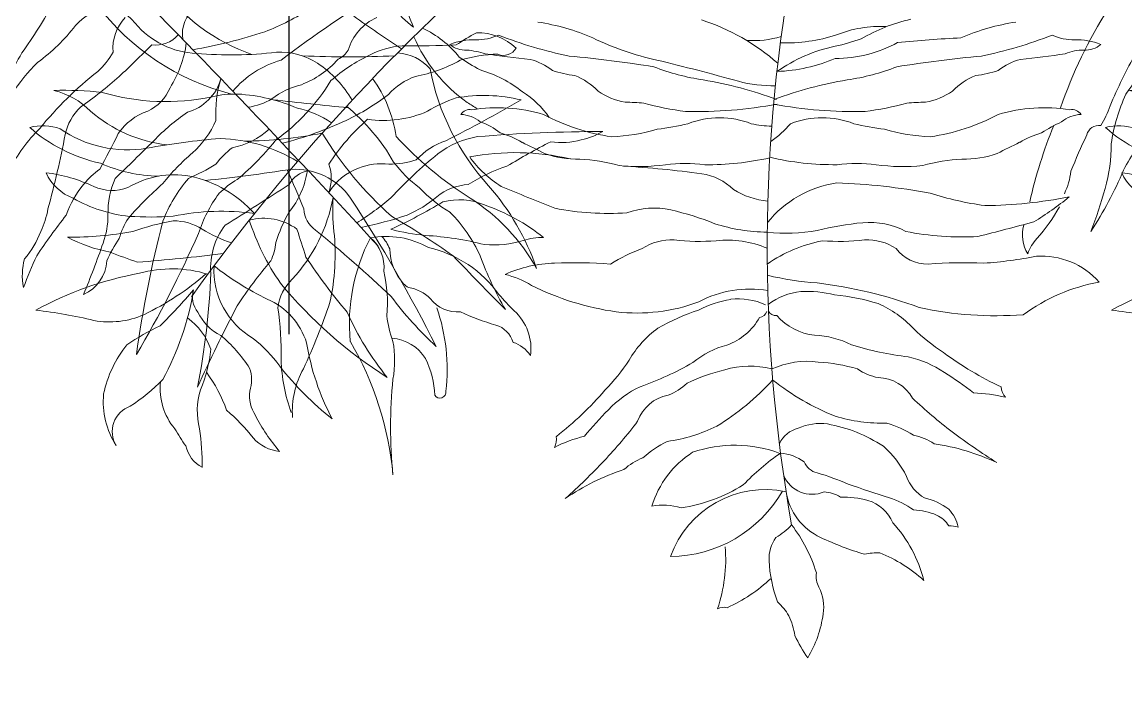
# Model space of a CAD drawing. Header units: millimetres. Extents: x -9564 to 494436, y -140371 to 4257.
# Drawn here: x 81.497 to 82.087, y 125.391 to 125.748 of the extents above; entities that cross this region are included whole.
import ezdxf
from ezdxf.enums import TextEntityAlignment as Align

# ---------------------------------------------------------------- set-up
doc = ezdxf.new("R2010")
doc.units = ezdxf.units.MM
doc.header["$MEASUREMENT"] = 0
doc.linetypes.add('DASHDOTX2', pattern=[50.8, 25.4, -12.7, 0, -12.7])
doc.layers.add('1', color=5, linetype='Continuous')
doc.layers.add('HATCH', color=8, linetype='Continuous', lineweight=13)
doc.layers.add('XR-KOP A3_MOZART$0$A-TXTKOP', color=3, linetype='Continuous', lineweight=5)
doc.styles.add('HAND', font='ROMAND.SHX', dxfattribs={"width": 0.8, "height": 250})
doc.styles.add('XR-KOP A3_MOZART$0$ROMAND', font='romand.shx', dxfattribs={"height": 2, "bigfont": 'bigfont.shx'})

# ---------------------------------------------------------------- blocks, each defined once
blk = doc.blocks.new('pot2')
at = {"layer": '1', "linetype": 'DASHDOTX2', "ltscale": 0.02}
blk.add_lwpolyline([(167.87951, 148.83855), (167.50247, 148.83855), (167.50247, 171.64135), (167.87951, 171.64135)], dxfattribs=at)
blk = doc.blocks.new('TREE03')
at = {"layer": 'HATCH'}
for centre, radius, start, end in [((57.803, -103.594), 119.163, 130.28804, 144.34966), ((89.934, -31.185), 94.663, 169.30755, 190.06626), ((-373.264, -408.586), 558.567, 42.51122, 44.99961), ((-31.722, -9.007), 11.328, 216.08334, 250.90872), ((71.93, -71.463), 64.667, 120.74333, 127.36013), ((-44.634, -19.585), 2.832, 37.49318, 90.61518), ((-33.043, -7.946), 14.582, 217.15447, 255.72055), ((37.709, -31.281), 26.325, 147.18193, 161.42771), ((-6.237, -2.74), 28.926, 324.29285, 331.31225), ((22.974, -20.237), 3.379, 100.12486, 138.5916), ((28.837, -18.51), 2.026, 127.80436, 188.74961), ((26.703, -5.186), 14.101, 290.83392, 303.31114), ((43.704, -13.756), 5.341, 215.7551, 234.24745), ((46.664, -15.283), 6.698, 190.86315, 204.77611), ((57.887, 107.116), 152.074, 234.98886, 236.28998), ((-12.491, -29.75), 12.683, 48.54623, 72.33026), ((5.959, -27.319), 9.928, 102.44448, 120.78248), ((25.38, -19.371), 2.705, 136.72201, 184.39862), ((39.682, -20.361), 3.125, 114.44438, 163.18488), ((-38.539, -14.638), 5.019, 219.95129, 267.94799), ((-27.722, -23.53), 5.91, 38.11968, 65.43112), ((-20.283, -30.504), 12.853, 66.30935, 81.54553), ((1.989, -24.967), 6.915, 86.84703, 111.959), ((11.981, -30.504), 12.853, 98.45447, 113.69065), ((11.907, -11.477), 10.741, 305.83628, 322.59518), ((22.657, 8.818), 28.654, 279.59604, 288.43528), ((-17.054, -14.832), 9.534, 203.699, 234.35213), ((-22.188, -22.716), 3.873, 88.36353, 111.8845), ((-22.039, -15.692), 3.153, 269.30874, 294.22632), ((-11.265, 5.764), 26.113, 248.71273, 258.38075), ((-7.466, -2.747), 17.725, 244.41974, 257.48222), ((-5.573, -13.057), 5.839, 266.30682, 286.6953), ((-3.663, -9.001), 10.033, 268.38738, 287.79694), ((-4.206, -3.937), 15.699, 282.99378, 288.895), ((-0.658, -12.227), 7.728, 269.86389, 298.60886), ((9.468, -80.595), 61.917, 92.45387, 95.95629), ((2.775, 5.764), 26.113, 281.61925, 291.28727), ((13.55, -15.692), 3.153, 245.77368, 270.69126), ((13.698, -22.716), 3.873, 68.1155, 91.63647), ((25.21, -17.383), 1.785, 262.82153, 319.434), ((20.49, -18.165), 6.613, 327.68089, 352.4357), ((51.367, -31.524), 14.868, 118.23792, 123.69058), ((44.402, -21.774), 3.349, 46.73072, 91.19351), ((-36.668, 3.052), 22.798, 264.83922, 276.79316), ((-33.732, -23.613), 4.034, 56.66634, 93.39997), ((-26.94, -22.452), 2.838, 41.51319, 86.06264), ((-22.743, -18.124), 1.337, 228.36835, 274.76403), ((-23.209, -25.229), 5.802, 73.09225, 84.28935), ((-12.245, 43.718), 64.07, 261.67489, 264.07601), ((1.134, -28.166), 9.114, 101.45336, 125.43897), ((3.756, 43.718), 64.07, 275.92399, 278.32511), ((14.04, -21.827), 2.373, 87.51061, 115.10779), ((14.254, -18.124), 1.337, 265.23597, 311.63165), ((42.506, -33.993), 29.058, 150.35998, 157.31388), ((18.22, -16.99), 5.16, 313.53176, 329.889), ((-35.201, 41.034), 85.119, 313.1818, 315.00056), ((35.594, -18.847), 1.256, 293.02967, 330.94587), ((40.137, -23.762), 4.554, 92.92175, 118.49611), ((39.905, 65.987), 85.201, 270, 272.16189), ((45.816, -28.093), 8.397, 91.43212, 106.99028), ((45.953, -18.922), 0.851, 245.9247, 330.94587), ((-29.751, 42.403), 62.263, 267.55715, 272.60704), ((-35.135, -25.671), 6.525, 29.60332, 56.30146), ((-15.963, -9.646), 12.463, 235.22123, 241.88797), ((-19.691, -23.341), 3.433, 50.90829, 75.96465), ((-23.329, -93.665), 74.163, 80.80394, 84.73582), ((-49.252, -176.22), 160.714, 74.55166, 76.34339), ((-4.502, -10.979), 9.758, 272.15347, 293.08376), ((14.839, -93.665), 74.163, 95.26418, 99.19606), ((11.201, -23.341), 3.433, 104.03535, 129.09171), ((26.898, -28.887), 12.307, 135.00056, 146.42763), ((34.227, -25.625), 5.771, 105.46072, 139.8391), ((31.961, -16.394), 5.479, 290.74208, 318.81463), ((42.314, -28.88), 10.104, 115.49596, 131.18648), ((38.945, -12.071), 9.132, 281.04003, 298.9269), ((-10.731, -17.884), 14.337, 190.80019, 222.36958), ((-23.831, -27.59), 7.232, 51.2354, 73.98532), ((-14.964, -12.35), 8.712, 252.89834, 261.96792), ((-17.626, -24.619), 3.918, 43.98605, 68.37182), ((-6.682, -8.259), 13.104, 248.53792, 261.87043), ((-1.808, -8.259), 13.104, 278.12957, 291.46208), ((9.136, -24.619), 3.918, 111.62818, 136.01395), ((6.475, -12.35), 8.712, 278.03208, 287.10166), ((35.239, -37.893), 21.815, 128.11691, 140.87015), ((5.278, -0.896), 26.856, 305.15719, 311.42422), ((41.913, -24.603), 3.772, 108.8535, 138.4466), ((-34.593, -25.728), 7.837, 8.22237, 35.76855), ((-12.543, -45.068), 24.171, 69.73074, 80.45437), ((-4.372, -13.581), 8.005, 255.00605, 270.93858), ((4.054, -45.068), 24.171, 99.54563, 110.26926), ((23.567, -20.634), 2.729, 295.5604, 336.98678), ((26.347, -20.397), 2.862, 285.45232, 344.49045), ((35.969, -23.243), 7.172, 163.13994, 183.18346), ((34.933, -25.9), 4.501, 103.24077, 128.29876), ((25.043, -14.755), 12.46, 306.08252, 328.44344), ((-46.648, -42.539), 20.686, 83.64345, 91.59716), ((-48.337, -26.387), 4.661, 45.08084, 76.19529), ((-40.552, -8.949), 13.576, 253.71912, 281.70588), ((-36.437, -27.65), 5.576, 88.1828, 104.12378), ((-36.856, -32.415), 10.356, 66.45797, 86.70417), ((-22.394, -26.808), 5.757, 35.52911, 57.52635), ((-12.409, -18.381), 4.257, 235.71489, 259.32892), ((3.919, -18.381), 4.257, 280.67108, 304.28511), ((25.958, -26.443), 10.285, 154.90562, 172.13581), ((30.831, -11.419), 13.503, 295.15409, 307.71044), ((45.807, -30.319), 8.451, 108.54616, 121.26423), ((44.777, -31.423), 9.266, 76.11507, 100.30504), ((5.781, 332.589), 357.246, 263.58201, 264.30207), ((-33.907, -28.532), 5.735, 55.8502, 78.04964), ((-37.336, -32.027), 11.914, 29.6974, 50.71925), ((-22.436, -23.678), 0.679, 80.53829, 144.69874), ((-30.112, -35.57), 15.001, 57.19639, 59.99621), ((-20.814, -32.791), 9.899, 73.79199, 98.77792), ((-13.197, -33.693), 11.129, 84.27557, 90), ((-6.985, -3.601), 19.691, 254.98259, 262.39901), ((-9.041, 4.039), 27.163, 268.84274, 280.38689), ((0.551, 4.039), 27.163, 259.61311, 271.15726), ((-1.505, -3.601), 19.691, 277.60099, 285.01741), ((4.707, -33.693), 11.129, 90, 95.72443), ((11.8, -32.791), 9.899, 81.22208, 106.20801), ((13.422, -23.678), 0.679, 35.30126, 99.46171), ((10.032, -20.803), 6.002, 328.36159, 340.70877), ((22.946, -25.149), 3.182, 133.83142, 168.06032), ((30.017, -18.571), 4.352, 279.49919, 299.2493), ((-2.092, 63.028), 98.554, 296.9105, 299.87647), ((-39.533, -16.774), 8.381, 228.87193, 263.42357), ((-23.076, -25.263), 1.979, 50.783, 87.51061), ((-12.274, -12.542), 12.198, 241.7335, 261.87043), ((-7.561, -28.733), 5.244, 68.90894, 111.09106), ((-1.453, -28.733), 5.244, 68.90894, 111.09106), ((3.26, -12.542), 12.198, 278.12957, 298.2665), ((14.062, -25.263), 1.979, 92.48939, 129.217), ((25.904, -26.449), 3.549, 109.06512, 145.30537), ((34.868, -34.328), 13.602, 124.77835, 135.85095), ((23.626, -21.388), 5.651, 312.08583, 336.50184), ((26.977, -2.979), 22.781, 284.74266, 294.9052), ((46.554, -33.432), 13.15, 131.48177, 146.88917), ((38.785, -17.092), 6.557, 261.7404, 293.70355), ((-47.902, -27.335), 3.365, 71.78734, 103.1425), ((-43.228, -18.086), 8.078, 227.67353, 244.38247), ((-42.859, -18.445), 6.953, 234.96939, 279.68063), ((-23.016, -27.285), 3.75, 50.59849, 71.48382), ((-14.45, -13.3), 11.326, 272.28481, 286.25918), ((-12.917, -9.964), 14.303, 276.57301, 284.03535), ((-4.446, -18.592), 5.39, 256.83603, 269.91015), ((-7.597, -20.265), 5.559, 303.61416, 319.9751), ((3.903, -9.964), 14.303, 255.96465, 263.42699), ((5.437, -13.3), 11.326, 253.74082, 267.71519), ((37.505, -34.378), 27.23, 157.49655, 167.51712), ((16.383, -31.588), 8.632, 114.44252, 123.47516), ((15.042, -24.703), 0.758, 82.40585, 164.97077), ((25.132, -31.022), 9.695, 134.66479, 152.94986), ((28.853, -20.702), 4.67, 281.43192, 312.03165), ((51.745, -113.566), 89.258, 89.93118, 94.72454), ((49.855, -20.98), 3.882, 280.74541, 300.96425), ((-33.249, -72.176), 47.63, 94.89595, 100.20712), ((-37.614, -34.112), 9.397, 58.5752, 88.17146), ((-36.03, -0.768), 24.112, 270.3988, 281.46666), ((-13.028, -13.413), 21.266, 211.10367, 228.50188), ((-10.951, -9.954), 21.612, 222.6891, 237.96291), ((-22.331, -30.131), 5.988, 59.89432, 73.55155), ((-39.307, -66.578), 46.175, 62.51246, 64.36048), ((30.293, -66.578), 46.175, 115.63952, 117.48754), ((13.317, -30.131), 5.988, 106.44845, 120.10568), ((64.533, -47.688), 55.316, 155.22341, 157.66928), ((-40.238, -12.835), 61.191, 344.76252, 349.01956), ((-10.622, -8.487), 37.198, 330.94587, 334.62282), ((-60.187, 60.439), 120.624, 313.47276, 315.00056), ((19.6, -14.528), 16.413, 309.686, 321.70133), ((43.767, -28.729), 4.073, 107.92825, 137.89103), ((45.301, -29.922), 5.388, 99.69945, 127.4059), ((67.569, -61.679), 41.297, 117.09601, 121.24017), ((49.408, -20.949), 4.018, 260.70047, 286.92782), ((-42.657, -17.717), 8.665, 242.03631, 258.08827), ((-19.723, -40.049), 14.485, 76.98817, 100.86577), ((-16.039, -20.074), 5.877, 250.56116, 271.49476), ((7.025, -20.074), 5.877, 268.50524, 289.43884), ((5.804, -25.036), 9.966, 344.46997, 0), ((35.592, -35.247), 12.662, 130.23691, 141.70625), ((32.932, -29.402), 5.191, 127.4059, 142.59522), ((59.04, -46.637), 27.022, 129.01829, 137.12165), ((-40.838, -18.134), 8.832, 245.89012, 269.00897), ((-21.121, -21.737), 7.325, 216.79603, 233.86563), ((-17.17, -22.025), 6.507, 215.70925, 238.50037), ((-16.382, -36.111), 10.174, 73.86911, 87.20748), ((-12.398, -14.769), 11.626, 264.28978, 278.00159), ((-9.614, -35.024), 8.82, 82.40585, 97.59415), ((-8.234, -9.783), 16.5, 269.25599, 282.79592), ((-0.779, -9.783), 16.5, 256.69061, 270.74401), ((0.6, -35.024), 8.82, 82.40585, 97.59415), ((3.384, -14.769), 11.626, 261.99841, 275.71022), ((7.368, -36.111), 10.174, 92.79252, 106.13089), ((23.198, -17.434), 10.448, 292.34437, 302.4717), ((33.234, -27.085), 2.452, 339.39861, 19.94018), ((38.675, -29.875), 3.653, 83.04691, 112.14267), ((39.168, -21.168), 5.081, 269.4267, 288.08559), ((-48.853, -36.14), 9.449, 64.91671, 82.92027), ((-45.099, -25.62), 2.831, 203.8079, 249.87228), ((-40.075, -32.209), 5.324, 79.69397, 120.96048), ((-48.339, 69.968), 97.721, 275.95141, 278.96385), ((-78.741, -47.182), 49.863, 21.48529, 24.38697), ((-32.861, -30.613), 4.061, 35.28442, 93.55811), ((-16.998, -87.094), 60.846, 82.09231, 86.51485), ((-9.1, -30.149), 3.356, 45.36711, 81.90233), ((9.125, -26.172), 4.27, 334.53293, 353.28878), ((-4.534, -17.733), 22.829, 326.74615, 337.10981), ((24.923, -30.755), 5.181, 125.77781, 140.52809), ((34.56, -28.182), 1.562, 99.25539, 152.52663), ((29.115, -25.832), 5.21, 321.17072, 350.97989), ((38.484, -29.734), 3.453, 110.09559, 148.84399), ((49.502, -36.421), 10.595, 108.43528, 122.25793), ((-43.756, -25.155), 2.661, 245.79844, 290.73884), ((-40.568, -33.914), 7.092, 41.76173, 78.24109), ((-32.286, -37.19), 14.601, 18.8925, 41.34109), ((151.742, 388.406), 450.256, 247.49919, 247.93698), ((0.397, -33.866), 6.577, 98.56802, 141.04826), ((-1.953, -65.038), 37.701, 79.40377, 87.91775), ((25.813, -31.433), 6.298, 140.90614, 160.01725), ((27.643, -29.172), 5.264, 156.80181, 181.19152), ((42.665, -46.473), 25.556, 131.73007, 138.27105), ((33.756, -32.742), 8.673, 139.39926, 159.07629), ((32.932, -31.949), 5.575, 120.75049, 135.00056), ((-53.538, 104.886), 158.224, 301.5934, 303.23222), ((44.048, -30.772), 3.316, 93.4683, 128.85497), ((-41.823, -20.84), 8.566, 240.26204, 263.9323), ((-104.291, -77.22), 89.349, 26.67586, 33.22217), ((-19.436, -22.024), 8.23, 223.15298, 239.56308), ((-28.658, -38.103), 11.643, 28.97132, 57.57787), ((-4.289, -23.835), 4.629, 237.99324, 265.03409), ((10.847, -9.577), 19.316, 252.3156, 262.22966), ((7.948, -1.041), 27.677, 270.5967, 281.05385), ((1.633, -13.997), 18.355, 301.25066, 309.28424), ((-14.31, -19.214), 30.905, 339.07587, 344.0549), ((35.407, -32.792), 8.004, 143.29365, 162.4079), ((26.144, -26.443), 9.815, 317.28411, 349.49128), ((47.896, -28.96), 12.123, 176.56397, 186.11539), ((28.624, -15.916), 16.272, 301.79554, 310.71644), ((37.452, -22.878), 6.972, 293.29081, 310.36509), ((-30.634, -28.791), 1.713, 184.29932, 234.36868), ((-14.199, -12.296), 16.886, 259.12091, 273.79334), ((-11.493, -33.507), 4.642, 77.34642, 110.01389), ((3.627, -23.787), 10.344, 318.24025, 331.03588), ((13.415, -27.938), 5.476, 335.00505, 349.69535), ((26.913, -3.11), 29.698, 294.52006, 301.2754), ((43.302, -32.31), 3.939, 67.36523, 104.26478), ((40.683, -40.326), 12.363, 51.7629, 70.46299), ((-41.505, -10.271), 19.127, 266.32971, 274.17088), ((-37.234, -43.546), 14.488, 82.23996, 101.46301), ((-34.748, -32.922), 3.448, 54.41789, 104.05676), ((-21.869, -25.137), 14.417, 197.93675, 214.69348), ((-52.223, -72.476), 49.909, 54.78677, 59.80093), ((-30.21, -35.541), 9.211, 24.55314, 44.19833), ((-14.312, -45.959), 17.409, 68.20189, 77.27102), ((49.856, -52.854), 38.124, 141.80639, 146.31045), ((17.45, -29.281), 4.93, 340.27083, 0), ((27.506, -31.953), 4.638, 147.52931, 164.01603), ((40.489, -33.349), 8.46, 149.84237, 163.30106), ((32.19, -5.225), 25.357, 281.99015, 288.43528), ((-37.685, -43.92), 14.494, 99.6314, 109.48218), ((-40.056, -32.754), 3.124, 57.75798, 90.99966), ((-34.57, -24.279), 6.972, 236.78508, 252.68254), ((1347.177, 408.427), 1447.928, 197.630499, 197.699635), ((-79.191, -88.82), 75.499, 46.4081, 50.95541), ((-4.713, -20.197), 10.096, 251.91423, 269.93548), ((-3.582, -20.272), 10.096, 263.50025, 280.45803), ((2.512, -47.08), 17.409, 95.10123, 104.17036), ((1.371, -34.364), 4.642, 62.35836, 95.02583), ((-104.416, 405.482), 450.256, 284.43527, 284.87306), ((12.603, -30.461), 2.128, 164.35804, 211.90185), ((89.864, -46.517), 66.389, 165.2773, 172.27153), ((32.711, -32.439), 4.217, 142.7657, 184.06023), ((42.485, -17.755), 12.794, 255.29831, 264.68535), ((-46.185, -10.835), 19.763, 269.33665, 280.68995), ((-42.221, -22.685), 8.955, 242.07862, 259.37333), ((-10.431, -33.95), 3.19, 87.20781, 123.03489), ((-8.742, -17.146), 13.704, 263.57728, 274.08487), ((-7.092, -36.814), 6.036, 66.95154, 96.40822), ((0.188, -39.273), 8.614, 100.90889, 124.76383), ((-0.466, -17.146), 13.704, 265.91513, 276.42272), ((1.222, -33.95), 3.19, 56.96511, 92.79219), ((6.868, -13.701), 16.886, 258.57892, 273.25135), ((13.117, -32.359), 2.445, 136.50809, 161.56539), ((13.399, -28.408), 5.308, 319.02242, 339.67723), ((28.941, -34.756), 7.169, 145.30537, 157.47465), ((-37.354, -1.543), 71.226, 329.59706, 336.12403), ((22.458, -31.616), 13.454, 347.63774, 5.82141), ((47.912, -35.759), 11.148, 152.62227, 185.36398), ((38.927, -35.755), 5.204, 60.59329, 100.11854), ((36.555, -32.374), 2.271, 353.88461, 50.0952), ((36.817, -32.268), 2.544, 22.57231, 42.29908), ((40.149, -49.519), 19.06, 75.82167, 86.53723), ((45.318, -24.731), 6.329, 265.46087, 286.55738), ((48.212, -33.93), 3.317, 87.87886, 109.183), ((-30.827, 1.356), 35.338, 248.33714, 251.14159), ((-8.758, -40.699), 10.022, 109.90437, 121.97192), ((4.785, -29.934), 2.264, 216.33186, 271.79185), ((-31.604, -12.28), 56.846, 337.52471, 340.83149), ((28.669, -30.474), 3.743, 335.77267, 353.17968), ((42.341, -31.237), 3.175, 180.98817, 222.17529), ((39.924, -38.092), 7.045, 35.39781, 77.22103), ((-48.85, 59.513), 91.836, 274.12179, 277.33075), ((-2.029, -11.773), 36.213, 213.54181, 220.03293), ((170.785, 153.495), 268.369, 223.63599, 224.59197), ((-1.714, -24.218), 21.468, 200.43494, 209.88424), ((-17.224, -39.76), 7.616, 91.27047, 114.21114), ((-16.207, -63.27), 31.147, 86.05554, 92.18198), ((6.999, -63.27), 31.147, 87.81802, 93.94446), ((6.423, -6.593), 25.614, 273.94446, 280.99594), ((11.616, -36.304), 4.578, 41.47003, 93.85609), ((20.947, -32.865), 3.672, 164.57812, 191.33114), ((51.61, -46.85), 36.742, 155.65973, 158.83912), ((19.932, -31.833), 2.393, 294.4867, 355.76369), ((53.135, -49.884), 27.616, 139.66859, 146.59269), ((-38.515, -52.658), 20.233, 100.28038, 118.92121), ((-40.189, -39.636), 7.153, 72.66448, 105.7131), ((-48.937, -20.434), 16.383, 295.56763, 311.11957), ((-33.002, -32.566), 4.691, 176.84227, 239.92395), ((-27.181, -18.976), 16.973, 231.76424, 244.41148), ((-21.547, -37.853), 5.18, 57.64909, 76.60681), ((-0.702, -16.817), 16.54, 255.96019, 266.36772), ((-14.858, -31.146), 43.392, 348.86032, 357.89839), ((30.252, -34.541), 8.776, 355.13558, 12.66526), ((-12.718, -15.953), 27.269, 219.62113, 237.51273), ((-11.343, -18.437), 16.776, 243.70228, 261.86318), ((-4.921, -59.822), 26.688, 69.71106, 83.17597), ((17.053, -44.198), 11.108, 100.40969, 126.02685), ((35.286, -35.128), 2.798, 133.60338, 173.26741), ((40.872, -32.498), 1.241, 224.55376, 242.12572), ((-65.091, -11.305), 34.481, 314.57097, 319.42771), ((-55.618, -30.97), 16.944, 331.39657, 350.61942), ((-37.519, -34.163), 1.446, 162.6656, 218.42824), ((-8.993, -20.456), 22.721, 217.02585, 227.1277), ((-5.748, -40.161), 6.475, 80.62954, 118.14114), ((-2.313, -37.711), 3.897, 96.02624, 127.16161), ((-2.388, -40.631), 6.803, 75.73216, 92.81504), ((-1.933, -47.004), 13.024, 72.94851, 84.61964), ((39.917, -35.921), 2.355, 44.9908, 80.84616), ((62.196, -19.427), 22.044, 221.42311, 224.88055), ((-36.212, -38.17), 4.241, 17.54882, 66.37348), ((-12.505, -24.433), 10.681, 263.48032, 290.28286), ((-5.733, -41.003), 6.803, 99.86467, 116.94755), ((-6.447, -38.17), 3.897, 65.5181, 96.65347), ((-0.667, -40.39), 6.371, 43.09061, 66.3745), ((8.901, -13.474), 21.801, 257.90547, 274.25818), ((113.205, -78.202), 93.829, 152.36308, 155.65933), ((15.286, -37.364), 17.411, 358.26181, 8.47098), ((1.634, -23.196), 35.796, 334.79931, 341.59864), ((43.198, -33.008), 2.041, 217.68262, 275.12983), ((31.38, -38.478), 11.208, 353.36761, 19.15913), ((-50.931, -59.844), 25.034, 75.92804, 83.96596), ((-43.922, -30.54), 5.105, 259.59338, 293.75337), ((-41.568, -38.573), 3.915, 19.38875, 53.96071), ((-35.944, -33.758), 3.005, 205.71047, 243.44905), ((-13.328, -27.645), 18.026, 204.31074, 218.86046), ((-4.778, -47.32), 13.024, 108.06008, 119.7312), ((-8.304, -33.653), 3.567, 289.26994, 330.97059), ((-5.246, -34.881), 0.506, 276.97017, 344.26088), ((-4.207, -34.765), 0.506, 208.41883, 275.70955), ((-1.493, -32.896), 3.567, 221.70912, 263.40978), ((45.298, -34.574), 6.342, 186.43528, 200.55568), ((48.867, -23.626), 12.664, 244.32845, 254.50872), ((44.592, -37.214), 2.986, 351.59959, 48.36591), ((-34.263, -49.661), 15.303, 115.67049, 124.23085), ((-7.465, -41.145), 6.371, 126.30522, 149.5891), ((12.421, -27.328), 12.125, 225.91465, 236.77602), ((45.06, -37.286), 1.516, 16.2599, 73.73898), ((-42.879, -43.128), 8.712, 32.95532, 50.07643), ((-40.724, -43.369), 8.621, 36.23021, 51.46972), ((-2.083, -41.665), 5.229, 62.90873, 88.02905), ((20.228, -46.498), 19.212, 5.23587, 30.31629), ((39.131, -39.157), 2.542, 31.41817, 86.3015), ((32.788, -37.923), 6.666, 350.3114, 9.6886), ((-37.398, -41.407), 7.022, 141.21913, 167.90723), ((-46.725, -36.323), 8.901, 337.76773, 353.8741), ((-17.724, -34.532), 14.636, 189.27344, 208.08203), ((-5.804, -42.079), 5.229, 104.65067, 129.77099), ((5.76, -19.588), 18.258, 252.59711, 263.4549), ((17.978, -20.93), 20.553, 233.58866, 244.74496), ((45.929, -38.696), 1.926, 32.90473, 72.28348), ((-23.101, -31.275), 12.125, 315.90369, 326.76506), ((-18.301, -22.261), 18.258, 289.22481, 300.0826), ((-2.358, -43.018), 5.027, 82.45837, 114.59151), ((-2.337, -48.688), 10.673, 73.70495, 86.567), ((2.265, -43.995), 6.426, 56.3148, 77.29566), ((42.939, -37.556), 10.255, 181.87784, 199.8928), ((36.362, -40.226), 5.488, 2.20604, 25.86592), ((-44.923, -43.668), 8.448, 19.08072, 36.49288), ((-37.635, -39.106), 2.187, 342.46438, 19.14492), ((-19.264, -26.972), 18.389, 217.92568, 231.79736), ((-4.856, -48.897), 10.673, 102.95978, 115.82183), ((-5.774, -43.302), 5.027, 74.93526, 107.0684), ((2.317, -36.191), 2.798, 233.62069, 261.14708), ((-4.961, -55.784), 20.25, 51.7713, 57.80345), ((38.53, -40.97), 5.169, 150.67457, 184.02374), ((-48.725, -31.33), 11.128, 302.9424, 315.8416), ((-37.131, -39.603), 3.763, 174.10843, 219.69158), ((-11.514, -37.343), 2.798, 288.3797, 315.90609), ((-15.729, -28.762), 15.339, 301.45271, 317.55805), ((5.053, -27.03), 15.339, 231.96873, 248.07407), ((1.812, -41.4), 2.446, 29.81718, 88.26461), ((67.863, -41.895), 28.645, 174.28952, 185.71048), ((-39.348, -40.365), 4.935, 175.00935, 212.40275), ((-34.546, -40.948), 4.135, 162.29124, 194.82684), ((-33.404, -40.035), 2.163, 172.81312, 212.95308), ((-29.926, -26.253), 20.553, 307.93475, 319.09105), ((-9.535, -45.306), 6.426, 115.38406, 136.36491), ((-10.154, -42.398), 2.446, 101.26216, 159.7096), ((7.425, -48.088), 8.213, 75.62114, 88.98955), ((10.239, -39.45), 1.032, 183.81478, 221.43245), ((42.15, -39.812), 0.365, 213.68955, 6.27738), ((-42.156, -42.176), 1.593, 108.92442, 211.55535), ((21.613, -21.717), 25.565, 226.25064, 233.17548), ((-43.774, -49.057), 10.637, 37.68029, 50.01964), ((-25.852, -36.484), 10.492, 206.78179, 220.90895), ((0.103, -55.222), 20.25, 134.87626, 140.90841), ((2.112, -32.086), 9.587, 253.10398, 271.7095), ((-11.687, -24.581), 33.268, 211.5856, 213.67881), ((-57.691, -44.479), 19.306, 0.51902, 7.35633), ((-32.939, -26.263), 25.565, 316.3513, 323.27614), ((-11.992, -33.261), 9.587, 277.81728, 296.4228), ((-2.486, -43.6), 1.67, 103.48723, 155.11853), ((-1.565, -44.845), 3.154, 82.16555, 114.56318), ((-2.671, -50.387), 8.801, 56.45199, 79.95246), ((0.122, -48.826), 7.511, 59.0409, 72.35792), ((-33.521, -40.891), 2.477, 222.20495, 263.96984), ((-13.67, -50.432), 8.213, 103.69016, 117.05857), ((-18.311, -42.622), 1.032, 331.24727, 8.86494), ((3.148, -46.127), 3.834, 57.38555, 77.38221), ((28.399, -13.084), 36.544, 232.77025, 237.84932), ((-37.498, -42.599), 1.921, 192.93296, 242.50112), ((-7.258, -49.441), 7.511, 117.16886, 130.48588), ((-6.663, -50.67), 7.684, 69.44895, 109.05865), ((-1.472, -47.309), 5.618, 26.03234, 49.27311), ((3.283, -56.074), 13.317, 64.80294, 81.66044), ((-41.061, -18.872), 36.544, 311.67746, 316.75653), ((-10.689, -47.28), 3.834, 112.14456, 132.14123), ((-6.01, -48.326), 5.847, 122.72924, 162.98033), ((4.333, -55.399), 14.527, 124.66868, 136.23638), ((-4.178, -46.298), 2.857, 54.46731, 85.03952), ((-1.558, -43.629), 1.019, 199.69915, 259.03982), ((-9.176, -57.112), 13.317, 107.86634, 124.72384), ((-6.693, -61.025), 17.124, 66.64828, 73.22691), ((-11.234, -37.27), 9.542, 278.32533, 302.12637), ((-2.055, -44.076), 1.834, 202.73832, 292.95532), ((35.323, 56.306), 107.543, 250.87804, 252.25839), ((5.776, -44.087), 2.326, 198.97365, 241.09726), ((-4.838, -51.622), 5.993, 78.08126, 160.50524), ((-10.58, -41.821), 7.802, 270.67407, 330.04783), ((-0.03, -45.196), 3.614, 188.93618, 245.22887), ((-1.43, -47.744), 1.981, 57.55701, 87.39792), ((-10.929, -50.301), 3.747, 73.29992, 100.34009), ((-0.231, -51.643), 5.573, 74.35564, 91.39692), ((0.605, -48.514), 2.334, 22.8392, 73.41555), ((1.053, -50.914), 5.019, 54.25112, 72.62722), ((3.756, -49.929), 3.91, 53.43669, 76.76183), ((3.84, -50.759), 3.922, 67.07169, 87.87517), ((4.717, -48.601), 1.593, 30.81544, 65.88773), ((4.444, -48.334), 2.254, 12.03106, 43.26956), ((-6.212, -45.008), 4.007, 300.0138, 317.19617), ((-10.553, -53.298), 9.166, 17.26911, 37.39963), ((-2.911, -52.864), 7.73, 13.66409, 42.84418), ((6.071, -49.944), 2.159, 74.47861, 89.59854), ((-2.393, -49.768), 2.226, 144.59914, 182.38638), ((6.416, -31.619), 18.644, 244.72234, 253.34794), ((-16.387, -49.768), 9.187, 341.20876, 4.5386), ((3.095, -49.536), 7.719, 182.41253, 201.12827), ((1.833, -52.819), 3.423, 87.39792, 102.81591), ((-1.167, -57.331), 8.536, 47.49481, 68.30218), ((-0.312, -50.763), 1.5, 172.87368, 207.14589), ((-10.946, -44.084), 9.391, 294.02168, 313.34207), ((-3.926, -52.629), 2.567, 350.91612, 27.41189), ((-6.816, -55.201), 3.957, 31.43426, 46.76379), ((-7.322, -53.426), 0.789, 75.37329, 117.75419), ((-7.355, -54.972), 4.324, 8.74775, 25.11316), ((-8.285, -52.069), 6.961, 329.08437, 352.02894), ((5.158, -50.448), 9.101, 205.14298, 214.82944)]:
    blk.add_arc(centre, radius, start, end, dxfattribs=at)
blk = doc.blocks.new('*U39')
at = {"layer": 'HATCH', "xscale": 17.94037446682341, "yscale": 17.94037446682341, "zscale": 17.94037446682341}
blk.add_blockref('TREE03', (0, 0), dxfattribs=at)
blk = doc.blocks.new('A$C2a879c63')
blk.add_blockref('pot2', (-56.94828, -143.53515))
at = {"xscale": 0.0005, "yscale": 0.0005, "zscale": 0.0005}
for p in [(110.25662, 24.60176), (110.85208, 24.60176), (111.42695, 24.60176)]:
    blk.add_blockref('*U39', p, dxfattribs=at)
at = {"color": 4, "style": 'HAND'}
for tag, height, rotation, p in [('DRY.WASHER', 0.054, 0, (11.93663, 24.91225)), ('PATIO', 0.135, 0, (20.96655, 21.56957)), ('GENSET', 0.135, 0, (18.21566, 17.10449)), ('PLANTERBOX', 0.135, 90, (22.16897, 13.29588)), ('PLANTERBOX', 0.135, 0, (18.52245, 11.56325)), ('PATIO', 0.135, 0, (400.03955, 10.82101)), ('CARPORT', 0.135, 0, (12.15696, 9.7744)), ('CARPORT', 0.135, 0, (20.62021, 9.7744))]:
    blk.add_attdef(tag, text='', height=height, rotation=rotation, dxfattribs=at).set_placement(p, align=Align.MIDDLE)
at = {"layer": 'XR-KOP A3_MOZART$0$A-TXTKOP', "style": 'XR-KOP A3_MOZART$0$ROMAND'}
for tag, p in [('1:200', (37.04676, 3.18795)), ('1:100', (79.04676, 3.18795)), ('1:100', (121.04676, 3.18795)), ('1:100', (163.04676, 3.18795)), ('1:100', (205.04676, 3.18795)), ('1:100', (247.04676, 3.18795)), ('1:100', (289.04676, 3.18795)), ('1:100', (331.04676, 3.18795)), ('1:100', (373.04676, 3.18795)), ('1:100', (415.04676, 3.18795)), ('1:100', (457.04676, 3.18795)), ('1:100', (499.04676, 3.18795))]:
    blk.add_attdef(tag, text='', height=0.12959, dxfattribs=at).set_placement(p, align=Align.MIDDLE)

msp = doc.modelspace()

# ---------------------------------------------------------------- block references
msp.add_blockref('A$C2a879c63', (-28.91482, 101.30577))

doc.saveas('drawing.dxf')
